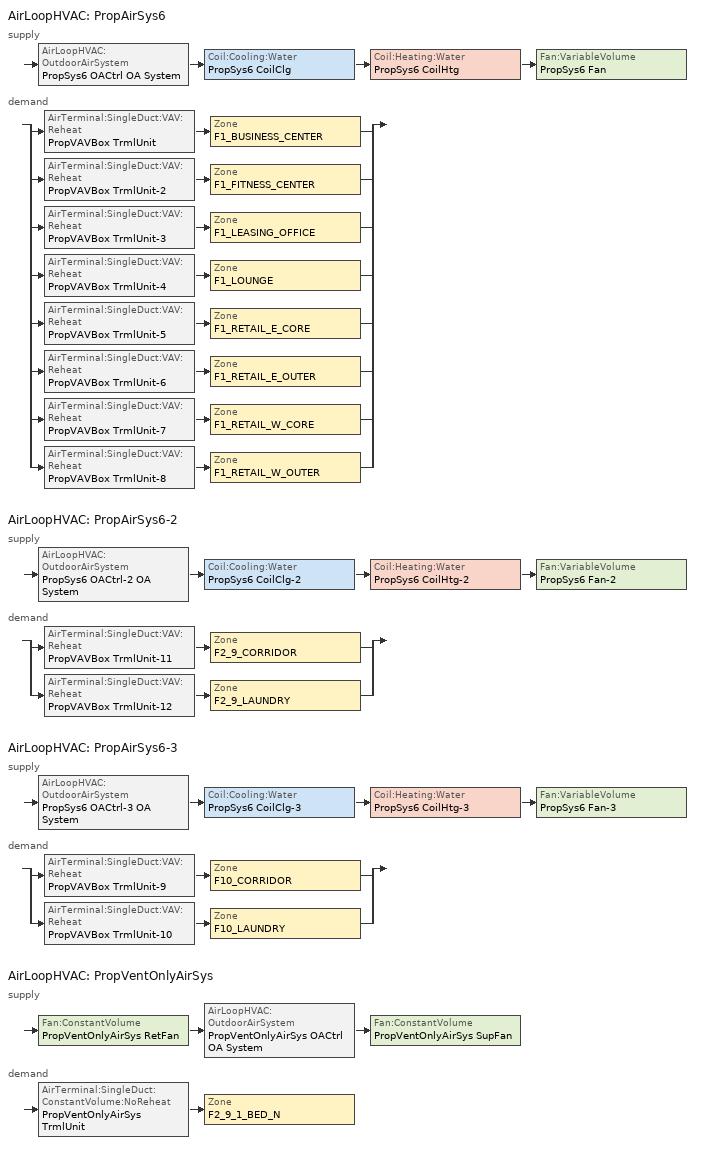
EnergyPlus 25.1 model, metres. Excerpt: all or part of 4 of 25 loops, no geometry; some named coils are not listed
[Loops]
AirLoopHVAC 'PropAirSys6'
 supply: AirLoopHVAC:OutdoorAirSystem 'PropSys6 OACtrl OA System' > Coil:Cooling:Water 'PropSys6 CoilClg' > Coil:Heating:Water 'PropSys6 CoilHtg' > Fan:VariableVolume 'PropSys6 Fan'
 demand: split
  | AirTerminal:SingleDuct:VAV:Reheat 'PropVAVBox TrmlUnit' > Zone 'F1_BUSINESS_CENTER'
  | AirTerminal:SingleDuct:VAV:Reheat 'PropVAVBox TrmlUnit-2' > Zone 'F1_FITNESS_CENTER'
  | AirTerminal:SingleDuct:VAV:Reheat 'PropVAVBox TrmlUnit-3' > Zone 'F1_LEASING_OFFICE'
  | AirTerminal:SingleDuct:VAV:Reheat 'PropVAVBox TrmlUnit-4' > Zone 'F1_LOUNGE'
  | AirTerminal:SingleDuct:VAV:Reheat 'PropVAVBox TrmlUnit-5' > Zone 'F1_RETAIL_E_CORE'
  | AirTerminal:SingleDuct:VAV:Reheat 'PropVAVBox TrmlUnit-6' > Zone 'F1_RETAIL_E_OUTER'
  | AirTerminal:SingleDuct:VAV:Reheat 'PropVAVBox TrmlUnit-7' > Zone 'F1_RETAIL_W_CORE'
  | AirTerminal:SingleDuct:VAV:Reheat 'PropVAVBox TrmlUnit-8' > Zone 'F1_RETAIL_W_OUTER'
AirLoopHVAC 'PropAirSys6-2'
 supply: AirLoopHVAC:OutdoorAirSystem 'PropSys6 OACtrl-2 OA System' > Coil:Cooling:Water 'PropSys6 CoilClg-2' > Coil:Heating:Water 'PropSys6 CoilHtg-2' > Fan:VariableVolume 'PropSys6 Fan-2'
 demand: split
  | AirTerminal:SingleDuct:VAV:Reheat 'PropVAVBox TrmlUnit-11' > Zone 'F2_9_CORRIDOR'
  | AirTerminal:SingleDuct:VAV:Reheat 'PropVAVBox TrmlUnit-12' > Zone 'F2_9_LAUNDRY'
AirLoopHVAC 'PropAirSys6-3'
 supply: AirLoopHVAC:OutdoorAirSystem 'PropSys6 OACtrl-3 OA System' > Coil:Cooling:Water 'PropSys6 CoilClg-3' > Coil:Heating:Water 'PropSys6 CoilHtg-3' > Fan:VariableVolume 'PropSys6 Fan-3'
 demand: split
  | AirTerminal:SingleDuct:VAV:Reheat 'PropVAVBox TrmlUnit-9' > Zone 'F10_CORRIDOR'
  | AirTerminal:SingleDuct:VAV:Reheat 'PropVAVBox TrmlUnit-10' > Zone 'F10_LAUNDRY'
AirLoopHVAC 'PropVentOnlyAirSys'
 supply: Fan:ConstantVolume 'PropVentOnlyAirSys RetFan' > AirLoopHVAC:OutdoorAirSystem 'PropVentOnlyAirSys OACtrl OA System' > Fan:ConstantVolume 'PropVentOnlyAirSys SupFan'
 demand: AirTerminal:SingleDuct:ConstantVolume:NoReheat 'PropVentOnlyAirSys TrmlUnit' > Zone 'F2_9_1_BED_N'
[DesignSpecification:OutdoorAir] Outdoor Air Method=Maximum; Outdoor Air Flow Air Changes per Hour {1/hr}=0
Name | Outdoor Air Flow per Person {m3/s-person} | Outdoor Air Flow per Zone Floor Area {m3/s-m2} | Outdoor Air Flow per Zone {m3/s} | Outdoor Air Schedule
DSOA_F1_BUSINESS_CENTER; DSOA_F1_FITNESS_CENTER; DSOA_F1_LEASING_OFFICE; DSOA_F1_LOUNGE; DSOA_F10_CORRIDOR; DSOA_F10_LAUNDRY; DSOA_F2_9_LAUNDRY | 0.00707921 | 0.000762 | 0 | ApartmentHighRiseResidentialCommonHVACAvail
DSOA_F1_RETAIL_E_CORE; DSOA_F1_RETAIL_E_OUTER; DSOA_F1_RETAIL_W_CORE; DSOA_F1_RETAIL_W_OUTER | 0.00707921 | 0.000762 | 0 | ApartmentHighRiseRetailHVACAvail
DSOA_F2_9_1_BED_N |  | 0 | 0.0539457 | ApartmentHighRiseResidentialLivingHVACAvail
DSOA_F2_9_CORRIDOR |  | 0.000762 | 0 | ApartmentHighRiseResidentialCommonHVACAvail
[ZoneControl:Thermostat] Temperature Difference Between Cutout And Setpoint {deltaC}=0
Name | Zone or ZoneList | Control Type Schedule | Control 1
ZC_F1_BUSINESS_CENTER | F1_BUSINESS_CENTER | F1_BUSINESS_CENTER Zn Thermostat Schedule | TSDSP_F1_BUSINESS_CENTER
ZC_F1_FITNESS_CENTER | F1_FITNESS_CENTER | F1_FITNESS_CENTER Zn Thermostat Schedule | TSDSP_F1_FITNESS_CENTER
ZC_F1_LEASING_OFFICE | F1_LEASING_OFFICE | F1_LEASING_OFFICE Zn Thermostat Schedule | TSDSP_F1_LEASING_OFFICE
ZC_F1_LOUNGE | F1_LOUNGE | F1_LOUNGE Zn Thermostat Schedule | TSDSP_F1_LOUNGE
[ThermostatSetpoint:DualSetpoint] Heating Setpoint Temperature Schedule=ApartmentHighRiseResidentialCommonHtgSetpt; Cooling Setpoint Temperature Schedule=ApartmentHighRiseResidentialCommonClgSetpt
TSDSP_F1_BUSINESS_CENTER; TSDSP_F1_FITNESS_CENTER; TSDSP_F1_LEASING_OFFICE; TSDSP_F1_LOUNGE
[Sizing:Zone] Zone Cooling Design Supply Air Temperature Input Method=TemperatureDifference; Zone Cooling Design Supply Air Temperature {C}=14; Zone Cooling Design Supply Air Temperature Difference {deltaC}=11.1111; Zone Heating Design Supply Air Temperature Input Method=TemperatureDifference; Zone Heating Design Supply Air Temperature {C}=40; Zone Cooling Design Supply Air Humidity Ratio {kgWater/kgDryAir}=0.0085; Zone Heating Design Supply Air Humidity Ratio {kgWater/kgDryAir}=0.008; Zone Heating Sizing Factor=1.25; Zone Cooling Sizing Factor=1.15; Cooling Design Air Flow Method=DesignDay; Cooling Design Air Flow Rate {m3/s}=0; Cooling Minimum Air Flow per Zone Floor Area {m3/s-m2}=0; Cooling Minimum Air Flow {m3/s}=0; Cooling Minimum Air Flow Fraction=0; Heating Design Air Flow Rate {m3/s}=0; Heating Maximum Air Flow per Zone Floor Area {m3/s-m2}=0; Heating Maximum Air Flow {m3/s}=0; Zone Load Sizing Method=Sensible Load Only No Latent Load; Zone Latent Cooling Design Supply Air Humidity Ratio Input Method=HumidityRatioDifference; Zone Cooling Design Supply Air Humidity Ratio Difference {kgWater/kgDryAir}=0.005; Zone Latent Heating Design Supply Air Humidity Ratio Input Method=HumidityRatioDifference; Zone Humidification Design Supply Air Humidity Ratio Difference {kgWater/kgDryAir}=0.005
Name | Zone Heating Design Supply Air Temperature Difference {deltaC} | Design Specification Outdoor Air Object | Heating Design Air Flow Method | Heating Maximum Air Flow Fraction | Account for Dedicated Outdoor Air System | Dedicated Outdoor Air System Control Strategy | Dedicated Outdoor Air Low Setpoint Temperature for Design {C} | Dedicated Outdoor Air High Setpoint Temperature for Design {C}
F1_Business_Center | 13.8889 | DSOA_F1_Business_Center | DesignDayWithLimit | 0.5 | No
F1_Fitness_Center | 13.8889 | DSOA_F1_Fitness_Center | DesignDayWithLimit | 0.5 | No
F1_Leasing_Office | 13.8889 | DSOA_F1_Leasing_Office | DesignDayWithLimit | 0.5 | No
F1_Lounge | 13.8889 | DSOA_F1_Lounge | DesignDayWithLimit | 0.5 | No
F1_Retail_E_Core | 13.8889 | DSOA_F1_Retail_E_Core | DesignDayWithLimit | 0.5 | No
F1_Retail_E_Outer | 13.8889 | DSOA_F1_Retail_E_Outer | DesignDayWithLimit | 0.5 | No
F1_Retail_W_Core | 13.8889 | DSOA_F1_Retail_W_Core | DesignDayWithLimit | 0.5 | No
F1_Retail_W_Outer | 13.8889 | DSOA_F1_Retail_W_Outer | DesignDayWithLimit | 0.5 | No
F10_Corridor | 15 | DSOA_F10_Corridor | DesignDayWithLimit | 0.5 | No
F10_Laundry | 15 | DSOA_F10_Laundry | DesignDayWithLimit | 0.5 | No
F2_9_1_Bed_N | 15 | DSOA_F2_9_1_Bed_N | DesignDay | 0 | Yes | NeutralSupplyAir | 10 | 23.8889
F2_9_Corridor | 15 | DSOA_F2_9_Corridor | DesignDayWithLimit | 0.5 | No
F2_9_Laundry | 15 | DSOA_F2_9_Laundry | DesignDayWithLimit | 0.5 | No
[Sizing:System] Type of Load to Size On=Sensible; Design Outdoor Air Flow Rate {m3/s}=Autosize; Preheat Design Temperature {C}=5.68434e-14; Preheat Design Humidity Ratio {kgWater/kgDryAir}=0; Precool Design Temperature {C}=5.68434e-14; Precool Design Humidity Ratio {kgWater/kgDryAir}=0; Type of Zone Sum to Use=Coincident; 100% Outdoor Air in Cooling=No; 100% Outdoor Air in Heating=No; Central Cooling Design Supply Air Humidity Ratio {kgWater/kgDryAir}=0.0085; Central Heating Design Supply Air Humidity Ratio {kgWater/kgDryAir}=0.008; Cooling Supply Air Flow Rate Method=DesignDay; Cooling Supply Air Flow Rate {m3/s}=0; Cooling Supply Air Flow Rate Per Floor Area {m3/s-m2}=0.00996765; Cooling Fraction of Autosized Cooling Supply Air Flow Rate=1; Cooling Supply Air Flow Rate Per Unit Cooling Capacity {m3/s-W}=3.94755e-05; Heating Supply Air Flow Rate Method=DesignDay; Heating Supply Air Flow Rate {m3/s}=0; Heating Supply Air Flow Rate Per Floor Area {m3/s-m2}=0.00996765; Heating Fraction of Autosized Heating Supply Air Flow Rate=1; Heating Fraction of Autosized Cooling Supply Air Flow Rate=1; Heating Supply Air Flow Rate Per Unit Heating Capacity {m3/s-W}=3.15882e-05; System Outdoor Air Method=ZoneSum; Zone Maximum Outdoor Air Fraction=1; Cooling Design Capacity Method=CoolingDesignCapacity; Cooling Design Capacity {W}=Autosize; Cooling Design Capacity Per Floor Area {W/m2}=234.7; Fraction of Autosized Cooling Design Capacity=1; Heating Design Capacity Method=HeatingDesignCapacity; Heating Design Capacity {W}=Autosize; Heating Design Capacity Per Floor Area {W/m2}=157; Fraction of Autosized Heating Design Capacity=1; Central Cooling Capacity Control Method=OnOff
Name | Central Heating Maximum System Air Flow Ratio | Central Cooling Design Supply Air Temperature {C} | Central Heating Design Supply Air Temperature {C}
PropAirSys6 | 0.5 | 12.7778 | 15.5556
PropAirSys6-2; PropAirSys6-3 | 0.5 | 14.4444 | 15.5556
PropVentOnlyAirSys | 1 | 12.8 | 40
[AirTerminal:SingleDuct:ConstantVolume:NoReheat]
PropVentOnlyAirSys TrmlUnit: Availability Schedule=Always On Discrete; Maximum Air Flow Rate {m3/s}=AutoSize
[AirTerminal:SingleDuct:VAV:Reheat] Availability Schedule=Always On Discrete; Maximum Air Flow Rate {m3/s}=Autosize; Zone Minimum Air Flow Input Method=Constant; Constant Minimum Air Flow Fraction=0.3; Maximum Hot Water or Steam Flow Rate {m3/s}=Autosize; Minimum Hot Water or Steam Flow Rate {m3/s}=0; Convergence Tolerance=0.001; Damper Heating Action=Reverse; Maximum Flow Fraction During Reheat=1; Maximum Reheat Air Temperature {C}=35
Name | Fixed Minimum Air Flow Rate {m3/s} | Reheat Coil | Design Specification Outdoor Air Object
PropVAVBox TrmlUnit | 0.045307 | PropVAVBox CoilHtg-1
PropVAVBox TrmlUnit-2 | 0.198218 | PropVAVBox CoilHtg-2
PropVAVBox TrmlUnit-3 | 0.0169901 | PropVAVBox CoilHtg-3
PropVAVBox TrmlUnit-4 | 0.144982 | PropVAVBox CoilHtg-4 | DSOA_F1_LOUNGE
PropVAVBox TrmlUnit-5 | 0.373782 | PropVAVBox CoilHtg-5
PropVAVBox TrmlUnit-6 | 0.186891 | PropVAVBox CoilHtg-6
PropVAVBox TrmlUnit-7 | 0.373782 | PropVAVBox CoilHtg-7
PropVAVBox TrmlUnit-8 | 0.186891 | PropVAVBox CoilHtg-8
PropVAVBox TrmlUnit-9 | 0.113267 | PropVAVBox CoilHtg-9
PropVAVBox TrmlUnit-10 | 0.0169901 | PropVAVBox CoilHtg-10
PropVAVBox TrmlUnit-11 | 0.906139 | PropVAVBox CoilHtg-11
PropVAVBox TrmlUnit-12 | 0.135921 | PropVAVBox CoilHtg-12
[Zone equipment]
F1_BUSINESS_CENTER: PropVAVBox TrmlUnit
F1_FITNESS_CENTER: PropVAVBox TrmlUnit-2
F1_LEASING_OFFICE: PropVAVBox TrmlUnit-3
F1_LOUNGE: PropVAVBox TrmlUnit-4
F1_RETAIL_E_CORE: PropVAVBox TrmlUnit-5
F1_RETAIL_E_OUTER: PropVAVBox TrmlUnit-6
F1_RETAIL_W_CORE: PropVAVBox TrmlUnit-7
F1_RETAIL_W_OUTER: PropVAVBox TrmlUnit-8
F10_CORRIDOR: PropVAVBox TrmlUnit-9
F10_LAUNDRY: PropVAVBox TrmlUnit-10
F2_9_1_BED_N: PropVentOnlyAirSys TrmlUnit, ZnSys F2-9 1-Bed N
F2_9_CORRIDOR: PropVAVBox TrmlUnit-11
F2_9_LAUNDRY: PropVAVBox TrmlUnit-12
[Fan:ConstantVolume] Availability Schedule=ApartmentHighRiseResidentialLivingHVACAvail; Fan Total Efficiency=0.59; Motor Efficiency=0.9; Motor In Airstream Fraction=1
Name | Pressure Rise {Pa} | Maximum Flow Rate {m3/s}
PropVentOnlyAirSys RetFan | 331.29 | autosize
PropVentOnlyAirSys SupFan | 911.98 | AutoSize
[Fan:VariableVolume] Availability Schedule=ApartmentHighRiseRetailHVACAvail; Fan Total Efficiency=0.59; Pressure Rise {Pa}=911.98; Maximum Flow Rate {m3/s}=AutoSize; Fan Power Minimum Flow Rate Input Method=FixedFlowRate; Fan Power Minimum Flow Fraction=0; Motor Efficiency=0.9; Motor In Airstream Fraction=1; Fan Power Coefficient 1=0.04076; Fan Power Coefficient 2=0.088045; Fan Power Coefficient 3=-0.072926; Fan Power Coefficient 4=0.94374; Fan Power Coefficient 5=0
Name | Fan Power Minimum Air Flow Rate {m3/s}
PropSys6 Fan | 1.52684
PropSys6 Fan-2 | 1.04206
PropSys6 Fan-3 | 0.130257
[Coil:Cooling:Water] Availability Schedule=Always On Discrete; Design Water Flow Rate {m3/s}=Autosize; Design Air Flow Rate {m3/s}=Autosize; Design Inlet Water Temperature {C}=Autosize; Design Inlet Air Temperature {C}=Autosize; Design Outlet Air Temperature {C}=Autosize; Design Inlet Air Humidity Ratio {kgWater/kgDryAir}=Autosize; Design Outlet Air Humidity Ratio {kgWater/kgDryAir}=Autosize; Type of Analysis=DetailedAnalysis; Heat Exchanger Configuration=CrossFlow
PropSys6 CoilClg; PropSys6 CoilClg-2; PropSys6 CoilClg-3
[Coil:Heating:Water] Availability Schedule=Always On Discrete; U-Factor Times Area Value {W/K}=Autosize; Maximum Water Flow Rate {m3/s}=Autosize; Performance Input Method=UFactorTimesAreaAndDesignWaterFlowRate; Rated Capacity {W}=Autosize; Rated Inlet Water Temperature {C}=82.2; Rated Inlet Air Temperature {C}=16.6; Rated Outlet Water Temperature {C}=71.1; Rated Outlet Air Temperature {C}=32.2; Rated Ratio for Air and Water Convection=0.5
PropSys6 CoilHtg; PropSys6 CoilHtg-2; PropSys6 CoilHtg-3
[Controller:WaterCoil] Control Variable=Temperature; Actuator Variable=Flow; Maximum Actuated Flow {m3/s}=Autosize; Minimum Actuated Flow {m3/s}=0
Name | Action | Controller Convergence Tolerance {deltaC}
Controller Water Coil 2; Controller Water Coil 4; Controller Water Coil 6 | Reverse | Autosize
Controller Water Coil 1; Controller Water Coil 3; Controller Water Coil 5 | Normal | 0.1
[Controller:OutdoorAir] Economizer Control Action Type=ModulateFlow; Lockout Type=NoLockout; High Humidity Control=No; Control High Indoor Humidity Based on Outdoor Humidity Ratio=Yes; Heat Recovery Bypass Control Type=BypassWhenWithinEconomizerLimits
Name | Minimum Outdoor Air Flow Rate {m3/s} | Maximum Outdoor Air Flow Rate {m3/s} | Economizer Control Type | Economizer Maximum Limit Enthalpy {J/kg} | Minimum Limit Type | Minimum Outdoor Air Schedule | Mechanical Ventilation Controller
PropSys6 OACtrl | 0 | Autosize | DifferentialDryBulb | 116300 | FixedMinimum | ApartmentHighRiseResidentialCommonHVACAvail | PropSys6 OACtrl Mech Vent Controller
PropSys6 OACtrl-2 | 0 | Autosize | NoEconomizer | 64000 | FixedMinimum | ApartmentHighRiseResidentialCommonHVACAvail | PropSys6 OACtrl-2 Mech Vent Controller
PropSys6 OACtrl-3 | 0 | Autosize | NoEconomizer | 64000 | FixedMinimum | ApartmentHighRiseResidentialCommonHVACAvail | PropSys6 OACtrl-3 Mech Vent Controller
PropVentOnlyAirSys OACtrl | 0.289965 | 0.289965 | NoEconomizer | 64000 | ProportionalMinimum | Always On Discrete | PropVentOnlyAirSys OACtrl Mech Vent Controller
[Controller:MechanicalVentilation] System Outdoor Air Method=ZoneSum
Name | Availability Schedule | Demand Controlled Ventilation | Zone or ZoneList 1 | Design Specification Outdoor Air Object Name 1 | Zone or ZoneList 2 | Design Specification Outdoor Air Object Name 2 | Zone or ZoneList 3 | Design Specification Outdoor Air Object Name 3 | Zone or ZoneList 4 | Design Specification Outdoor Air Object Name 4 | Zone or ZoneList 5 | Design Specification Outdoor Air Object Name 5 | Zone or ZoneList 6 | Design Specification Outdoor Air Object Name 6 | Zone or ZoneList 7 | Design Specification Outdoor Air Object Name 7 | Zone or ZoneList 8 | Design Specification Outdoor Air Object Name 8
PropSys6 OACtrl Mech Vent Controller | ApartmentHighRiseResidentialCommonHVACAvail | Yes | F1_Business_Center | DSOA_F1_Business_Center | F1_Fitness_Center | DSOA_F1_Fitness_Center | F1_Leasing_Office | DSOA_F1_Leasing_Office | F1_Lounge | DSOA_F1_Lounge | F1_Retail_E_Core | DSOA_F1_Retail_E_Core | F1_Retail_E_Outer | DSOA_F1_Retail_E_Outer | F1_Retail_W_Core | DSOA_F1_Retail_W_Core | F1_Retail_W_Outer | DSOA_F1_Retail_W_Outer
PropSys6 OACtrl-3 Mech Vent Controller | ApartmentHighRiseResidentialCommonHVACAvail | No | F10_Corridor | DSOA_F10_Corridor | F10_Laundry | DSOA_F10_Laundry
PropVentOnlyAirSys OACtrl Mech Vent Controller | Always On Discrete | No | F2_9_1_Bed_N | DSOA_F2_9_1_Bed_N
PropSys6 OACtrl-2 Mech Vent Controller | ApartmentHighRiseResidentialCommonHVACAvail | No | F2_9_Corridor | DSOA_F2_9_Corridor | F2_9_Laundry | DSOA_F2_9_Laundry
[AirLoopHVAC] Design Supply Air Flow Rate {m3/s}=AutoSize; Design Return Air Flow Fraction of Supply Air Flow=1
PropAirSys6; PropAirSys6-2; PropAirSys6-3; PropVentOnlyAirSys
[SetpointManager:SingleZone:Reheat]
Setpoint Manager Single Zone Reheat 1: Control Variable=Temperature; Minimum Supply Air Temperature {C}=-99; Maximum Supply Air Temperature {C}=99; Control Zone=F2_9_1_Bed_N; Setpoint Node or NodeList=PropVentOnlyAirSys SupFan Outlet Node
[SetpointManager:MixedAir] Control Variable=Temperature
Name | Setpoint Node or NodeList
PropSys6 OACtrl OA System Mixed Air Node OS Default SPM | PropSys6 OACtrl OA System Mixed Air Node
PropSys6 CoilClg Air Outlet Node OS Default SPM | PropSys6 CoilClg Air Outlet Node
PropSys6 CoilHtg Air Outlet Node OS Default SPM | PropSys6 CoilHtg Air Outlet Node
PropSys6 OACtrl-2 OA System Mixed Air Node OS Default SPM | PropSys6 OACtrl-2 OA System Mixed Air Node
PropSys6 CoilClg-2 Air Outlet Node OS Default SPM | PropSys6 CoilClg-2 Air Outlet Node
PropSys6 CoilHtg-2 Air Outlet Node OS Default SPM | PropSys6 CoilHtg-2 Air Outlet Node
PropSys6 OACtrl-3 OA System Mixed Air Node OS Default SPM | PropSys6 OACtrl-3 OA System Mixed Air Node
PropSys6 CoilClg-3 Air Outlet Node OS Default SPM | PropSys6 CoilClg-3 Air Outlet Node
PropSys6 CoilHtg-3 Air Outlet Node OS Default SPM | PropSys6 CoilHtg-3 Air Outlet Node
PropVentOnlyAirSys RetFan Outlet Node OS Default SPM | PropVentOnlyAirSys RetFan Outlet Node
PropVentOnlyAirSys OACtrl OA System Mixed Air Node OS Default SPM | PropVentOnlyAirSys OACtrl OA System Mixed Air Node
[SetpointManager:Warmest] Control Variable=Temperature; Minimum Setpoint Temperature {C}=12.7778; Maximum Setpoint Temperature {C}=15.5556; Strategy=MaximumTemperature
Name | HVAC Air Loop | Setpoint Node or NodeList
Setpoint Manager Warmest 1 | PropAirSys6 | PropSys6 Fan Outlet Node
Setpoint Manager Warmest 2 | PropAirSys6-2 | PropSys6 Fan-2 Outlet Node
Setpoint Manager Warmest 3 | PropAirSys6-3 | PropSys6 Fan-3 Outlet Node
[Schedule:Day:Hourly]
ApartmentHighRiseResidentialLivingHVACAvailWD; ApartmentHighRiseResidentialLivingHVACAvailSat; ApartmentHighRiseResidentialLivingHVACAvailSun; ApartmentHighRiseResidentialCommonHVACAvailWD; ApartmentHighRiseResidentialCommonHVACAvailSat; ApartmentHighRiseResidentialCommonHVACAvailSun: 1, 1, 1, 1, 1, 1, 1, 1, 1, 1, 1, 1, 1, 1, 1, 1, 1, 1, 1, 1, 1, 1, 1, 1
ApartmentHighRiseResidentialCommonHtgSetptWD; ApartmentHighRiseResidentialCommonHtgSetptSat; ApartmentHighRiseResidentialCommonHtgSetptSun: 20, 20, 20, 20, 20, 20, 20, 20, 20, 20, 20, 20, 20, 20, 20, 20, 20, 20, 20, 20, 20, 20, 20, 20
ApartmentHighRiseRetailHVACAvailWD: 0, 0, 0, 0, 0, 0, 1, 1, 1, 1, 1, 1, 1, 1, 1, 1, 1, 1, 1, 1, 1, 0, 0, 0
ApartmentHighRiseRetailHVACAvailSat: 0, 0, 0, 0, 0, 0, 1, 1, 1, 1, 1, 1, 1, 1, 1, 1, 1, 1, 1, 1, 1, 1, 0, 0
ApartmentHighRiseRetailHVACAvailSun: 0, 0, 0, 0, 0, 0, 0, 0, 1, 1, 1, 1, 1, 1, 1, 1, 1, 1, 1, 0, 0, 0, 0, 0
[Schedule:Week:Daily]
ApartmentHighRiseResidentialCommonClgSetptWk: ApartmentHighRiseResidentialCommonClgSetptSun, ApartmentHighRiseResidentialCommonClgSetptWD, ApartmentHighRiseResidentialCommonClgSetptWD, ApartmentHighRiseResidentialCommonClgSetptWD, ApartmentHighRiseResidentialCommonClgSetptWD, ApartmentHighRiseResidentialCommonClgSetptWD, ApartmentHighRiseResidentialCommonClgSetptSat, ApartmentHighRiseResidentialCommonClgSetptSun, ApartmentHighRiseResidentialCommonClgSetptWD, ApartmentHighRiseResidentialCommonClgSetptWD, ApartmentHighRiseResidentialCommonClgSetptSun, ApartmentHighRiseResidentialCommonClgSetptSun
ApartmentHighRiseResidentialCommonHVACAvailWk: ApartmentHighRiseResidentialCommonHVACAvailSun, ApartmentHighRiseResidentialCommonHVACAvailWD, ApartmentHighRiseResidentialCommonHVACAvailWD, ApartmentHighRiseResidentialCommonHVACAvailWD, ApartmentHighRiseResidentialCommonHVACAvailWD, ApartmentHighRiseResidentialCommonHVACAvailWD, ApartmentHighRiseResidentialCommonHVACAvailSat, ApartmentHighRiseResidentialCommonHVACAvailSun, ApartmentHighRiseResidentialCommonHVACAvailWD, ApartmentHighRiseResidentialCommonHVACAvailWD, ApartmentHighRiseResidentialCommonHVACAvailSun, ApartmentHighRiseResidentialCommonHVACAvailSun
ApartmentHighRiseResidentialCommonHtgSetptWk: ApartmentHighRiseResidentialCommonHtgSetptSun, ApartmentHighRiseResidentialCommonHtgSetptWD, ApartmentHighRiseResidentialCommonHtgSetptWD, ApartmentHighRiseResidentialCommonHtgSetptWD, ApartmentHighRiseResidentialCommonHtgSetptWD, ApartmentHighRiseResidentialCommonHtgSetptWD, ApartmentHighRiseResidentialCommonHtgSetptSat, ApartmentHighRiseResidentialCommonHtgSetptSun, ApartmentHighRiseResidentialCommonHtgSetptWD, ApartmentHighRiseResidentialCommonHtgSetptWD, ApartmentHighRiseResidentialCommonHtgSetptSun, ApartmentHighRiseResidentialCommonHtgSetptSun
ApartmentHighRiseResidentialLivingHVACAvailWk: ApartmentHighRiseResidentialLivingHVACAvailSun, ApartmentHighRiseResidentialLivingHVACAvailWD, ApartmentHighRiseResidentialLivingHVACAvailWD, ApartmentHighRiseResidentialLivingHVACAvailWD, ApartmentHighRiseResidentialLivingHVACAvailWD, ApartmentHighRiseResidentialLivingHVACAvailWD, ApartmentHighRiseResidentialLivingHVACAvailSat, ApartmentHighRiseResidentialLivingHVACAvailSun, ApartmentHighRiseResidentialLivingHVACAvailWD, ApartmentHighRiseResidentialLivingHVACAvailWD, ApartmentHighRiseResidentialLivingHVACAvailSun, ApartmentHighRiseResidentialLivingHVACAvailSun
ApartmentHighRiseRetailHVACAvailWk: ApartmentHighRiseRetailHVACAvailSun, ApartmentHighRiseRetailHVACAvailWD, ApartmentHighRiseRetailHVACAvailWD, ApartmentHighRiseRetailHVACAvailWD, ApartmentHighRiseRetailHVACAvailWD, ApartmentHighRiseRetailHVACAvailWD, ApartmentHighRiseRetailHVACAvailSat, ApartmentHighRiseRetailHVACAvailSun, ApartmentHighRiseRetailHVACAvailWD, ApartmentHighRiseRetailHVACAvailWD, ApartmentHighRiseRetailHVACAvailSun, ApartmentHighRiseRetailHVACAvailSun
[Schedule:Year]
ApartmentHighRiseResidentialCommonClgSetpt: ApartmentHighRiseResidentialCommonClgSetptWk, 1, 1, 12, 31
ApartmentHighRiseResidentialCommonHVACAvail: ApartmentHighRiseResidentialCommonHVACAvailWk, 1, 1, 12, 31
ApartmentHighRiseResidentialCommonHtgSetpt: ApartmentHighRiseResidentialCommonHtgSetptWk, 1, 1, 12, 31
ApartmentHighRiseResidentialLivingHVACAvail: ApartmentHighRiseResidentialLivingHVACAvailWk, 1, 1, 12, 31
ApartmentHighRiseRetailHVACAvail: ApartmentHighRiseRetailHVACAvailWk, 1, 1, 12, 31
[Schedule:Compact]
F1_BUSINESS_CENTER Zn Thermostat Schedule; F1_FITNESS_CENTER Zn Thermostat Schedule; F1_LEASING_OFFICE Zn Thermostat Schedule; F1_LOUNGE Zn Thermostat Schedule: Through: 12/31, For: AllDays, Until: 24:00, 4
[Schedule:Constant]
Always On Discrete: Hourly Value=1
